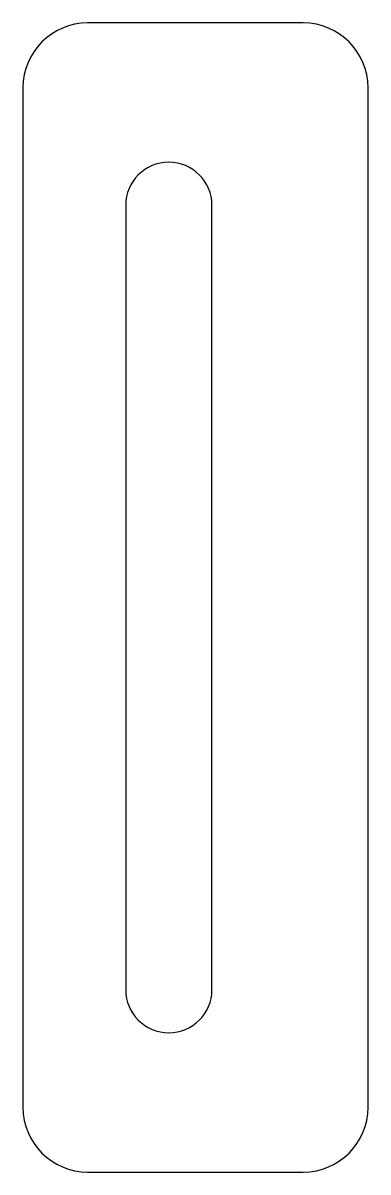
# Model space of a CAD drawing. Header units: millimetres. Extents: x -12.7 to -3.9, y -4.9 to 24.4.
import ezdxf

# ---------------------------------------------------------------- set-up
doc = ezdxf.new("R2010")
doc.units = ezdxf.units.MM

msp = doc.modelspace()

# ---------------------------------------------------------------- linework, layer by layer
at = {"color": 7, "linetype": 'Continuous', "lineweight": 25}
for p, q in [((-5.518, 24.434), (-11.018, 24.434)), ((-12.668, 22.784), (-12.668, -3.216)), ((-3.868, -3.216), (-3.868, 22.784)), ((-10.048, 19.784), (-10.048, -0.216)), ((-7.848, -0.216), (-7.848, 19.784)), ((-11.018, -4.866), (-5.518, -4.866))]:
    msp.add_line(p, q, dxfattribs=at)
for centre, radius, start, end in [((-11.018, 22.784), 1.65, 90, 180), ((-5.518, 22.784), 1.65, 0, 90), ((-8.948, 19.784), 1.1, 360, 180), ((-8.948, -0.216), 1.1, 180, 0), ((-11.018, -3.216), 1.65, 180, 270), ((-5.518, -3.216), 1.65, 270, 0)]:
    msp.add_arc(centre, radius, start, end, dxfattribs=at)

doc.saveas('drawing.dxf')
